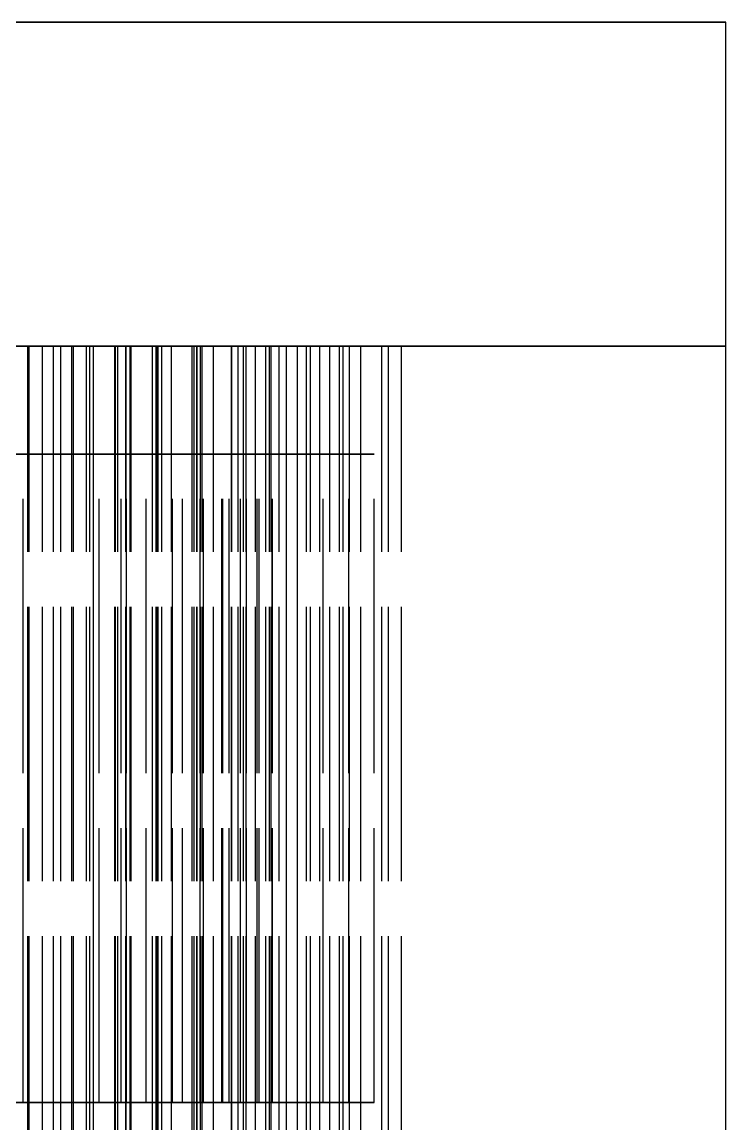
# Model space of a CAD drawing. Header units: millimetres. Extents: x -13 to 234, y -140 to 87.
# Drawn here: x 41.12 to 44.38, y 69.41 to 74.51 of the extents above; entities that cross this region are included whole.
import ezdxf

# ---------------------------------------------------------------- set-up
doc = ezdxf.new("R2010")
doc.units = ezdxf.units.MM
doc.linetypes.add('DASHED', pattern=[1.524, 1.27, -0.254])
doc.layers.add('HIDDEN', color=8, linetype='DASHED')
doc.layers.add('VISIBLE', color=7, linetype='CONTINUOUS')

msp = doc.modelspace()

# ---------------------------------------------------------------- linework, layer by layer
at = {"layer": 'HIDDEN'}
for points in [[(30.41071, 74.51), (31.01786, 74.51), (31.625, 74.51), (32.23214, 74.51), (32.83929, 74.51), (33.44643, 74.51), (34.05357, 74.51), (34.66071, 74.51), (35.26786, 74.51), (35.875, 74.51), (36.48214, 74.51), (37.08929, 74.51), (37.69643, 74.51), (38.30357, 74.51), (38.91071, 74.51), (39.51786, 74.51), (40.125, 74.51), (40.73214, 74.51), (41.33929, 74.51), (41.94643, 74.51), (42.55357, 74.51), (43.16071, 74.51), (43.76786, 74.51), (44.375, 74.51)], [(30.41071, 73.01), (31.01786, 73.01), (31.625, 73.01), (32.23214, 73.01), (32.83929, 73.01), (33.44643, 73.01), (34.05357, 73.01), (34.66071, 73.01), (35.26786, 73.01), (35.875, 73.01), (36.48214, 73.01), (37.08929, 73.01), (37.69643, 73.01), (38.30357, 73.01), (38.91071, 73.01), (39.51786, 73.01), (40.125, 73.01), (40.73214, 73.01), (41.33929, 73.01), (41.94643, 73.01), (42.55357, 73.01), (43.16071, 73.01), (43.76786, 73.01), (44.375, 73.01)], [(30.41071, 73.01), (31.01786, 73.01), (31.625, 73.01), (32.23214, 73.01), (32.83929, 73.01), (33.44643, 73.01), (34.05357, 73.01), (34.66071, 73.01), (35.26786, 73.01), (35.875, 73.01), (36.48214, 73.01), (37.08929, 73.01), (37.69643, 73.01), (38.30357, 73.01), (38.91071, 73.01), (39.51786, 73.01), (40.125, 73.01), (40.73214, 73.01), (41.33929, 73.01), (41.94643, 73.01), (42.55357, 73.01), (43.16071, 73.01), (43.76786, 73.01), (44.375, 73.01)], [(41.15241, 73.01), (40.95778, 73.01)], [(40.95778, 73.01), (41.15241, 73.01)], [(40.98869, 73.01), (41.14527, 73.01)], [(41.14527, 73.01), (40.98869, 73.01)], [(41.21428, 73.01), (41.01295, 73.01)], [(41.01295, 73.01), (41.21428, 73.01)], [(41.14527, 73.01), (41.29909, 73.01)], [(41.29909, 73.01), (41.14527, 73.01)], [(41.14527, 69.01), (41.14527, 73.01)], [(41.14527, 69.01), (41.14527, 73.01)], [(41.34936, 73.01), (41.15241, 73.01)], [(41.15241, 73.01), (41.34936, 73.01)], [(41.15241, 69.01), (41.15241, 73.01)], [(41.15241, 69.01), (41.15241, 73.01)], [(41.41782, 73.01), (41.21428, 73.01)], [(41.21428, 73.01), (41.41782, 73.01)], [(41.21428, 69.01), (41.21428, 73.01)], [(41.21428, 69.01), (41.21428, 73.01)], [(41.35685, 73.01), (41.26419, 73.01)], [(41.26419, 73.01), (41.43334, 73.01)], [(41.43334, 73.01), (41.26419, 73.01)], [(41.26419, 73.01), (41.35685, 73.01)], [(41.26419, 69.01), (41.26419, 73.01)], [(41.26419, 69.01), (41.26419, 73.01)], [(41.29909, 73.01), (41.45025, 73.01)], [(41.45025, 73.01), (41.29909, 73.01)], [(41.29909, 69.01), (41.29909, 73.01)], [(41.29909, 69.01), (41.29909, 73.01)], [(41.54834, 73.01), (41.34936, 73.01)], [(41.34936, 73.01), (41.54834, 73.01)], [(41.34936, 69.01), (41.34936, 73.01)], [(41.34936, 69.01), (41.34936, 73.01)], [(41.55129, 73.01), (41.35685, 73.01)], [(41.35685, 73.01), (41.55129, 73.01)], [(41.35685, 69.01), (41.35685, 73.01)], [(41.35685, 69.01), (41.35685, 73.01)], [(41.62339, 73.01), (41.41782, 73.01)], [(41.41782, 73.01), (41.62339, 73.01)], [(41.41782, 69.01), (41.41782, 73.01)], [(41.41782, 69.01), (41.41782, 73.01)], [(41.43334, 73.01), (41.60028, 73.01)], [(41.60028, 73.01), (41.43334, 73.01)], [(41.43334, 69.01), (41.43334, 73.01)], [(41.43334, 69.01), (41.43334, 73.01)], [(41.45025, 73.01), (41.5988, 73.01)], [(41.5988, 73.01), (41.45025, 73.01)], [(41.45025, 69.01), (41.45025, 73.01)], [(41.45025, 69.01), (41.45025, 73.01)], [(41.74914, 73.01), (41.54834, 73.01)], [(41.54834, 73.01), (41.74914, 73.01)], [(41.54834, 69.01), (41.54834, 73.01)], [(41.54834, 69.01), (41.54834, 73.01)], [(41.74731, 73.01), (41.55129, 73.01)], [(41.55129, 73.01), (41.74731, 73.01)], [(41.55129, 69.01), (41.55129, 73.01)], [(41.55129, 69.01), (41.55129, 73.01)], [(41.6185, 73.01), (41.56259, 73.01)], [(41.56259, 73.01), (41.73992, 73.01)], [(41.73992, 73.01), (41.56259, 73.01)], [(41.56259, 73.01), (41.6185, 73.01)], [(41.56259, 69.01), (41.56259, 73.01)], [(41.56259, 69.01), (41.56259, 73.01)], [(41.5988, 73.01), (41.74476, 73.01)], [(41.74476, 73.01), (41.5988, 73.01)], [(41.5988, 69.01), (41.5988, 73.01)], [(41.5988, 69.01), (41.5988, 73.01)], [(41.60028, 73.01), (41.76511, 73.01)], [(41.76511, 73.01), (41.60028, 73.01)], [(41.60028, 69.01), (41.60028, 73.01)], [(41.60028, 69.01), (41.60028, 73.01)], [(41.81109, 73.01), (41.6185, 73.01)], [(41.6185, 73.01), (41.81109, 73.01)], [(41.6185, 69.01), (41.6185, 73.01)], [(41.6185, 69.01), (41.6185, 73.01)], [(41.74476, 73.01), (41.62339, 73.01)], [(41.62339, 73.01), (41.74476, 73.01)], [(41.62339, 69.01), (41.62339, 73.01)], [(41.62339, 69.01), (41.62339, 73.01)], [(41.7405, 73.01), (41.72181, 73.01)], [(41.72181, 73.01), (41.90581, 73.01)], [(41.90581, 73.01), (41.72181, 73.01)], [(41.72181, 73.01), (41.7405, 73.01)], [(41.72181, 69.01), (41.72181, 73.01)], [(41.72181, 69.01), (41.72181, 73.01)], [(41.73992, 73.01), (41.91579, 73.01)], [(41.91579, 73.01), (41.73992, 73.01)], [(41.73992, 69.01), (41.73992, 73.01)], [(41.73992, 69.01), (41.73992, 73.01)], [(41.7405, 73.01), (41.9296, 73.01)], [(41.9296, 73.01), (41.7405, 73.01)], [(41.7405, 69.01), (41.7405, 73.01)], [(41.7405, 69.01), (41.7405, 73.01)], [(41.74476, 69.01), (41.74476, 73.01)], [(41.74476, 69.01), (41.74476, 73.01)], [(41.94468, 73.01), (41.74731, 73.01)], [(41.74731, 73.01), (41.94468, 73.01)], [(41.74731, 69.01), (41.74731, 73.01)], [(41.74731, 69.01), (41.74731, 73.01)], [(41.95155, 73.01), (41.74914, 73.01)], [(41.74914, 73.01), (41.95155, 73.01)], [(41.74914, 69.01), (41.74914, 73.01)], [(41.74914, 69.01), (41.74914, 73.01)], [(41.76511, 73.01), (41.9279, 73.01)], [(41.9279, 73.01), (41.76511, 73.01)], [(41.76511, 69.01), (41.76511, 73.01)], [(41.76511, 69.01), (41.76511, 73.01)], [(42.00451, 73.01), (41.81109, 73.01)], [(41.81109, 73.01), (42.00451, 73.01)], [(41.81109, 69.01), (41.81109, 73.01)], [(41.81109, 69.01), (41.81109, 73.01)], [(41.90581, 73.01), (42.08911, 73.01)], [(42.08911, 73.01), (41.90581, 73.01)], [(41.90581, 69.01), (41.90581, 73.01)], [(41.90581, 69.01), (41.90581, 73.01)], [(41.91579, 73.01), (42.09023, 73.01)], [(42.09023, 73.01), (41.91579, 73.01)], [(41.91579, 69.01), (41.91579, 73.01)], [(41.91579, 69.01), (41.91579, 73.01)], [(41.9279, 73.01), (42.08865, 73.01)], [(42.08865, 73.01), (41.9279, 73.01)], [(41.9279, 69.01), (41.9279, 73.01)], [(41.9279, 69.01), (41.9279, 73.01)], [(41.9296, 73.01), (42.11877, 73.01)], [(42.11877, 73.01), (41.9296, 73.01)], [(41.9296, 69.01), (41.9296, 73.01)], [(41.9296, 69.01), (41.9296, 73.01)], [(42.14323, 73.01), (41.94468, 73.01)], [(41.94468, 73.01), (42.14323, 73.01)], [(41.94468, 69.01), (41.94468, 73.01)], [(41.94468, 69.01), (41.94468, 73.01)], [(42.15543, 73.01), (41.95155, 73.01)], [(41.95155, 73.01), (42.15543, 73.01)], [(41.95155, 69.01), (41.95155, 73.01)], [(41.95155, 69.01), (41.95155, 73.01)], [(42.19859, 73.01), (42.00451, 73.01)], [(42.00451, 73.01), (42.19859, 73.01)], [(42.00451, 69.01), (42.00451, 73.01)], [(42.00451, 69.01), (42.00451, 73.01)], [(42.08865, 73.01), (42.24738, 73.01)], [(42.24738, 73.01), (42.08865, 73.01)], [(42.08865, 69.01), (42.08865, 73.01)], [(42.08865, 69.01), (42.08865, 73.01)], [(42.08911, 73.01), (42.27168, 73.01)], [(42.27168, 73.01), (42.08911, 73.01)], [(42.08911, 69.01), (42.08911, 73.01)], [(42.08911, 69.01), (42.08911, 73.01)], [(42.09023, 73.01), (42.26326, 73.01)], [(42.26326, 73.01), (42.09023, 73.01)], [(42.09023, 69.01), (42.09023, 73.01)], [(42.09023, 69.01), (42.09023, 73.01)], [(42.11877, 73.01), (42.3079, 73.01)], [(42.3079, 73.01), (42.11877, 73.01)], [(42.11877, 69.01), (42.11877, 73.01)], [(42.11877, 69.01), (42.11877, 73.01)], [(42.3428, 73.01), (42.14323, 73.01)], [(42.14323, 73.01), (42.3428, 73.01)], [(42.14323, 69.01), (42.14323, 73.01)], [(42.14323, 69.01), (42.14323, 73.01)], [(42.24738, 73.01), (42.15543, 73.01)], [(42.15543, 73.01), (42.24738, 73.01)], [(42.15543, 69.01), (42.15543, 73.01)], [(42.15543, 69.01), (42.15543, 73.01)], [(42.3932, 73.01), (42.19859, 73.01)], [(42.19859, 73.01), (42.3932, 73.01)], [(42.19859, 69.01), (42.19859, 73.01)], [(42.19859, 69.01), (42.19859, 73.01)], [(42.24738, 69.01), (42.24738, 73.01)], [(42.24738, 69.01), (42.24738, 73.01)], [(42.26326, 73.01), (42.43485, 73.01)], [(42.43485, 73.01), (42.26326, 73.01)], [(42.26326, 69.01), (42.26326, 73.01)], [(42.26326, 69.01), (42.26326, 73.01)], [(42.27168, 73.01), (42.45347, 73.01)], [(42.45347, 73.01), (42.27168, 73.01)], [(42.27168, 69.01), (42.27168, 73.01)], [(42.27168, 69.01), (42.27168, 73.01)], [(42.3079, 73.01), (42.49691, 73.01)], [(42.49691, 73.01), (42.3079, 73.01)], [(42.3079, 69.01), (42.3079, 73.01)], [(42.3079, 69.01), (42.3079, 73.01)], [(42.54325, 73.01), (42.3428, 73.01)], [(42.3428, 73.01), (42.54325, 73.01)], [(42.3428, 69.01), (42.3428, 73.01)], [(42.3428, 69.01), (42.3428, 73.01)], [(42.58821, 73.01), (42.3932, 73.01)], [(42.3932, 73.01), (42.58821, 73.01)], [(42.3932, 69.01), (42.3932, 73.01)], [(42.3932, 69.01), (42.3932, 73.01)], [(42.43485, 73.01), (42.60498, 73.01)], [(42.60498, 73.01), (42.43485, 73.01)], [(42.43485, 69.01), (42.43485, 73.01)], [(42.43485, 69.01), (42.43485, 73.01)], [(42.45347, 73.01), (42.63444, 73.01)], [(42.63444, 73.01), (42.45347, 73.01)], [(42.45347, 69.01), (42.45347, 73.01)], [(42.45347, 69.01), (42.45347, 73.01)], [(42.49691, 73.01), (42.6857, 73.01)], [(42.6857, 73.01), (42.49691, 73.01)], [(42.49691, 69.01), (42.49691, 73.01)], [(42.49691, 69.01), (42.49691, 73.01)], [(42.60498, 73.01), (42.54325, 73.01)], [(42.54325, 73.01), (42.60498, 73.01)], [(42.54325, 69.01), (42.54325, 73.01)], [(42.54325, 69.01), (42.54325, 73.01)], [(42.78352, 73.01), (42.58821, 73.01)], [(42.58821, 73.01), (42.78352, 73.01)], [(42.58821, 69.01), (42.58821, 73.01)], [(42.58821, 69.01), (42.58821, 73.01)], [(42.60498, 69.01), (42.60498, 73.01)], [(42.60498, 69.01), (42.60498, 73.01)], [(42.63444, 73.01), (42.81452, 73.01)], [(42.81452, 73.01), (42.63444, 73.01)], [(42.63444, 69.01), (42.63444, 73.01)], [(42.63444, 69.01), (42.63444, 73.01)], [(42.6857, 73.01), (42.8742, 73.01)], [(42.8742, 73.01), (42.6857, 73.01)], [(42.6857, 69.01), (42.6857, 73.01)], [(42.6857, 69.01), (42.6857, 73.01)], [(42.81452, 73.01), (42.78352, 73.01)], [(42.78352, 73.01), (42.81452, 73.01)], [(42.78352, 69.01), (42.78352, 73.01)], [(42.78352, 69.01), (42.78352, 73.01)], [(42.81452, 69.01), (42.81452, 73.01)], [(42.81452, 69.01), (42.81452, 73.01)], [(42.8742, 69.01), (42.8742, 73.01)], [(42.8742, 69.01), (42.8742, 73.01)], [(40.70816, 72.51), (41.12467, 72.51)], [(41.12467, 72.51), (40.70816, 72.51)], [(41.12467, 72.51), (41.4752, 72.51)], [(41.4752, 72.51), (41.12467, 72.51)], [(41.12467, 69.51), (41.12467, 72.51)], [(41.12467, 69.51), (41.12467, 72.51)], [(41.45014, 69.51), (41.45014, 72.51)], [(41.45014, 72.51), (41.60259, 72.51)], [(41.86152, 72.51), (41.45014, 72.51)], [(41.60259, 72.51), (41.45014, 72.51)], [(41.45014, 72.51), (41.86152, 72.51)], [(41.45014, 69.51), (41.45014, 72.51)], [(41.4752, 72.51), (41.57818, 72.51)], [(41.57818, 72.51), (41.4752, 72.51)], [(41.4752, 69.51), (41.4752, 72.51)], [(41.4752, 69.51), (41.4752, 72.51)], [(41.57818, 72.51), (41.69273, 72.51)], [(41.69273, 72.51), (41.57818, 72.51)], [(41.57818, 69.51), (41.57818, 72.51)], [(41.57818, 69.51), (41.57818, 72.51)], [(41.60259, 69.51), (41.60259, 72.51)], [(41.60259, 72.51), (42.04248, 72.51)], [(42.04248, 72.51), (41.60259, 72.51)], [(41.60259, 69.51), (41.60259, 72.51)], [(41.69273, 72.51), (41.81506, 72.51)], [(41.81506, 72.51), (41.69273, 72.51)], [(41.69273, 69.51), (41.69273, 72.51)], [(41.69273, 69.51), (41.69273, 72.51)], [(41.81506, 72.51), (41.94369, 72.51)], [(41.94369, 72.51), (41.81506, 72.51)], [(41.81506, 69.51), (41.81506, 72.51)], [(41.81506, 69.51), (41.81506, 72.51)], [(41.95831, 72.51), (41.86152, 72.51)], [(41.86152, 72.51), (41.95831, 72.51)], [(41.86152, 69.51), (41.86152, 72.51)], [(41.86152, 69.51), (41.86152, 72.51)], [(41.94369, 72.51), (42.07763, 72.51)], [(42.07763, 72.51), (41.94369, 72.51)], [(41.94369, 69.51), (41.94369, 72.51)], [(41.94369, 69.51), (41.94369, 72.51)], [(42.04732, 72.51), (41.95831, 72.51)], [(41.95831, 72.51), (42.04732, 72.51)], [(41.95831, 69.51), (41.95831, 72.51)], [(41.95831, 69.51), (41.95831, 72.51)], [(42.04248, 69.51), (42.04248, 72.51)], [(42.04248, 72.51), (42.15782, 72.51)], [(42.15782, 72.51), (42.04248, 72.51)], [(42.04248, 69.51), (42.04248, 72.51)], [(42.13014, 72.51), (42.04732, 72.51)], [(42.04732, 72.51), (42.13014, 72.51)], [(42.04732, 69.51), (42.04732, 72.51)], [(42.04732, 69.51), (42.04732, 72.51)], [(42.07763, 72.51), (42.21611, 72.51)], [(42.21611, 72.51), (42.07763, 72.51)], [(42.07763, 69.51), (42.07763, 72.51)], [(42.07763, 69.51), (42.07763, 72.51)], [(42.20698, 72.51), (42.13014, 72.51)], [(42.13014, 72.51), (42.20698, 72.51)], [(42.13014, 69.51), (42.13014, 72.51)], [(42.13014, 69.51), (42.13014, 72.51)], [(42.15782, 69.51), (42.15782, 72.51)], [(42.15782, 72.51), (42.27534, 72.51)], [(42.27534, 72.51), (42.15782, 72.51)], [(42.15782, 69.51), (42.15782, 72.51)], [(42.27773, 72.51), (42.20698, 72.51)], [(42.20698, 72.51), (42.27773, 72.51)], [(42.20698, 69.51), (42.20698, 72.51)], [(42.20698, 69.51), (42.20698, 72.51)], [(42.21611, 72.51), (42.34214, 72.51)], [(42.34214, 72.51), (42.21611, 72.51)], [(42.21611, 69.51), (42.21611, 72.51)], [(42.21611, 69.51), (42.21611, 72.51)], [(42.27534, 72.51), (42.39379, 72.51)], [(42.39379, 72.51), (42.27534, 72.51)], [(42.27534, 69.51), (42.27534, 72.51)], [(42.27534, 69.51), (42.27534, 72.51)], [(42.34214, 72.51), (42.27773, 72.51)], [(42.27773, 72.51), (42.34214, 72.51)], [(42.27773, 69.51), (42.27773, 72.51)], [(42.27773, 69.51), (42.27773, 72.51)], [(42.34214, 69.51), (42.34214, 72.51)], [(42.34214, 69.51), (42.34214, 72.51)], [(42.39379, 72.51), (42.51242, 72.51)], [(42.51242, 72.51), (42.39379, 72.51)], [(42.39379, 69.51), (42.39379, 72.51)], [(42.39379, 69.51), (42.39379, 72.51)], [(42.51242, 72.51), (42.6306, 72.51)], [(42.6306, 72.51), (42.51242, 72.51)], [(42.51242, 69.51), (42.51242, 72.51)], [(42.51242, 69.51), (42.51242, 72.51)], [(42.6306, 72.51), (42.74773, 72.51)], [(42.74773, 72.51), (42.6306, 72.51)], [(42.6306, 69.51), (42.6306, 72.51)], [(42.6306, 69.51), (42.6306, 72.51)], [(42.74773, 69.51), (42.74773, 72.51)], [(42.74773, 69.51), (42.74773, 72.51)], [(40.70816, 69.51), (41.12467, 69.51)], [(41.12467, 69.51), (40.70816, 69.51)], [(41.12467, 69.51), (41.4752, 69.51)], [(41.4752, 69.51), (41.12467, 69.51)], [(41.45014, 69.51), (41.60259, 69.51)], [(41.86152, 69.51), (41.45014, 69.51)], [(41.60259, 69.51), (41.45014, 69.51)], [(41.45014, 69.51), (41.86152, 69.51)], [(41.4752, 69.51), (41.57818, 69.51)], [(41.57818, 69.51), (41.4752, 69.51)], [(41.57818, 69.51), (41.69273, 69.51)], [(41.69273, 69.51), (41.57818, 69.51)], [(41.60259, 69.51), (42.04248, 69.51)], [(42.04248, 69.51), (41.60259, 69.51)], [(41.69273, 69.51), (41.81506, 69.51)], [(41.81506, 69.51), (41.69273, 69.51)], [(41.81506, 69.51), (41.94369, 69.51)], [(41.94369, 69.51), (41.81506, 69.51)], [(41.95831, 69.51), (41.86152, 69.51)], [(41.86152, 69.51), (41.95831, 69.51)], [(41.94369, 69.51), (42.07763, 69.51)], [(42.07763, 69.51), (41.94369, 69.51)], [(42.04732, 69.51), (41.95831, 69.51)], [(41.95831, 69.51), (42.04732, 69.51)], [(42.04248, 69.51), (42.15782, 69.51)], [(42.15782, 69.51), (42.04248, 69.51)], [(42.13014, 69.51), (42.04732, 69.51)], [(42.04732, 69.51), (42.13014, 69.51)], [(42.07763, 69.51), (42.21611, 69.51)], [(42.21611, 69.51), (42.07763, 69.51)], [(42.20698, 69.51), (42.13014, 69.51)], [(42.13014, 69.51), (42.20698, 69.51)], [(42.15782, 69.51), (42.27534, 69.51)], [(42.27534, 69.51), (42.15782, 69.51)], [(42.27773, 69.51), (42.20698, 69.51)], [(42.20698, 69.51), (42.27773, 69.51)], [(42.21611, 69.51), (42.34214, 69.51)], [(42.34214, 69.51), (42.21611, 69.51)], [(42.27534, 69.51), (42.39379, 69.51)], [(42.39379, 69.51), (42.27534, 69.51)], [(42.34214, 69.51), (42.27773, 69.51)], [(42.27773, 69.51), (42.34214, 69.51)], [(42.39379, 69.51), (42.51242, 69.51)], [(42.51242, 69.51), (42.39379, 69.51)], [(42.51242, 69.51), (42.6306, 69.51)], [(42.6306, 69.51), (42.51242, 69.51)], [(42.6306, 69.51), (42.74773, 69.51)], [(42.74773, 69.51), (42.6306, 69.51)]]:
    msp.add_lwpolyline(points, dxfattribs=at)
at = {"layer": 'VISIBLE'}
for points in [[(44.375, 74.51), (43.76786, 74.51), (43.16071, 74.51), (42.55357, 74.51), (41.94643, 74.51), (41.33929, 74.51), (40.73214, 74.51), (40.125, 74.51), (39.51786, 74.51), (38.91071, 74.51), (38.30357, 74.51), (37.69643, 74.51), (37.08929, 74.51), (36.48214, 74.51), (35.875, 74.51), (35.26786, 74.51), (34.66071, 74.51), (34.05357, 74.51), (33.44643, 74.51), (32.83929, 74.51), (32.23214, 74.51), (31.625, 74.51), (31.01786, 74.51), (30.41071, 74.51)], [(44.375, 73.01), (44.375, 74.51)], [(44.375, 73.01), (43.76786, 73.01), (43.16071, 73.01), (42.55357, 73.01), (41.94643, 73.01), (41.33929, 73.01), (40.73214, 73.01), (40.125, 73.01), (39.51786, 73.01), (38.91071, 73.01), (38.30357, 73.01), (37.69643, 73.01), (37.08929, 73.01), (36.48214, 73.01), (35.875, 73.01), (35.26786, 73.01), (34.66071, 73.01), (34.05357, 73.01), (33.44643, 73.01), (32.83929, 73.01), (32.23214, 73.01), (31.625, 73.01), (31.01786, 73.01), (30.41071, 73.01)], [(44.375, 73.01), (43.76786, 73.01), (43.16071, 73.01), (42.55357, 73.01), (41.94643, 73.01), (41.33929, 73.01), (40.73214, 73.01), (40.125, 73.01), (39.51786, 73.01), (38.91071, 73.01), (38.30357, 73.01), (37.69643, 73.01), (37.08929, 73.01), (36.48214, 73.01), (35.875, 73.01), (35.26786, 73.01), (34.66071, 73.01), (34.05357, 73.01), (33.44643, 73.01), (32.83929, 73.01), (32.23214, 73.01), (31.625, 73.01), (31.01786, 73.01), (30.41071, 73.01)], [(44.375, 69.01), (44.375, 73.01)]]:
    msp.add_lwpolyline(points, dxfattribs=at)

doc.saveas('drawing.dxf')
